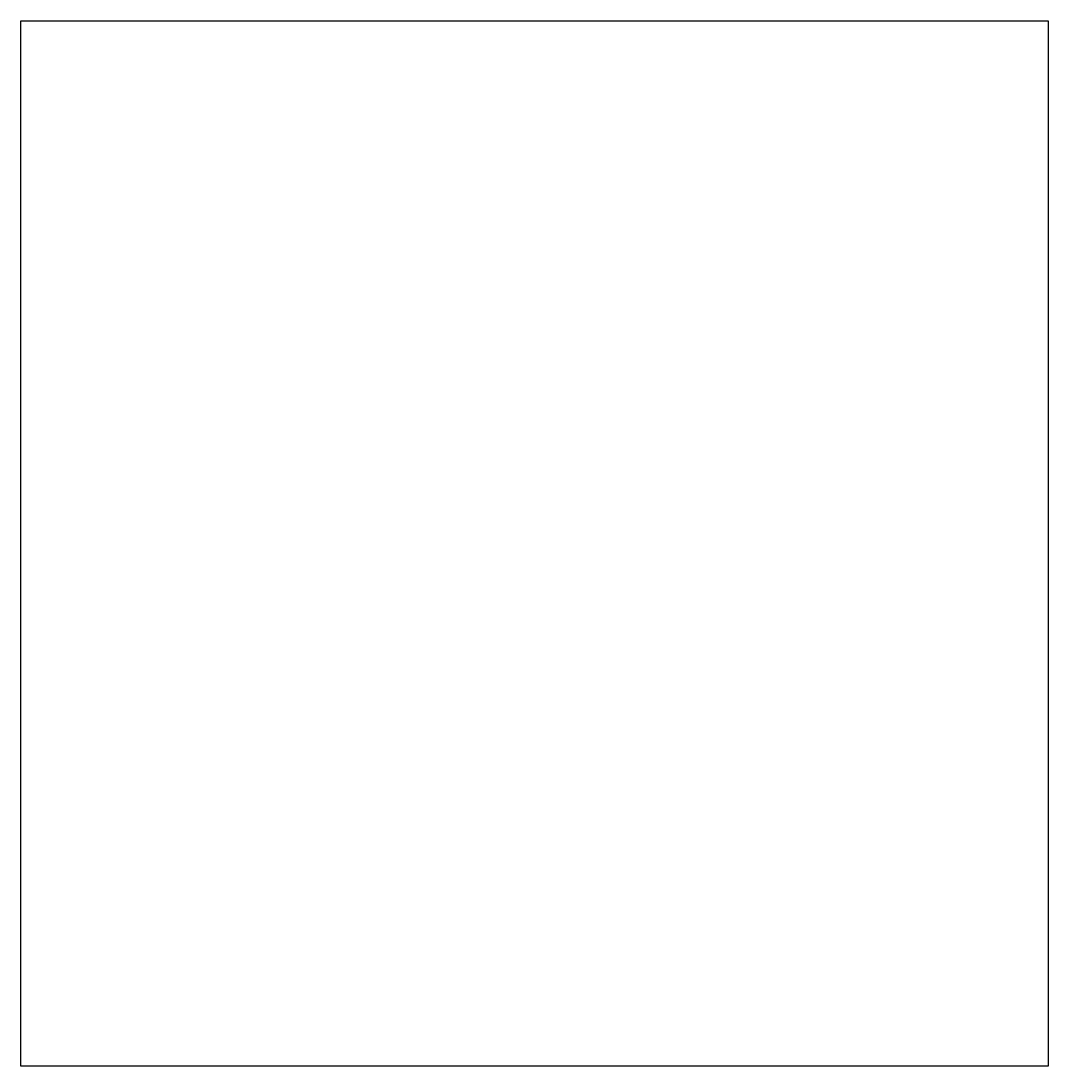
# Model space of a CAD drawing. Header units: millimetres. Extents: x 1500 to 3000, y 971 to 2497.
import ezdxf

# ---------------------------------------------------------------- set-up
doc = ezdxf.new("R2010")
doc.units = ezdxf.units.MM

msp = doc.modelspace()

# ---------------------------------------------------------------- linework, layer by layer
msp.add_lwpolyline([(1500, 2496.5), (3000, 2496.5), (3000, 971.1), (1500, 971.1)], close=True)

doc.saveas('drawing.dxf')
